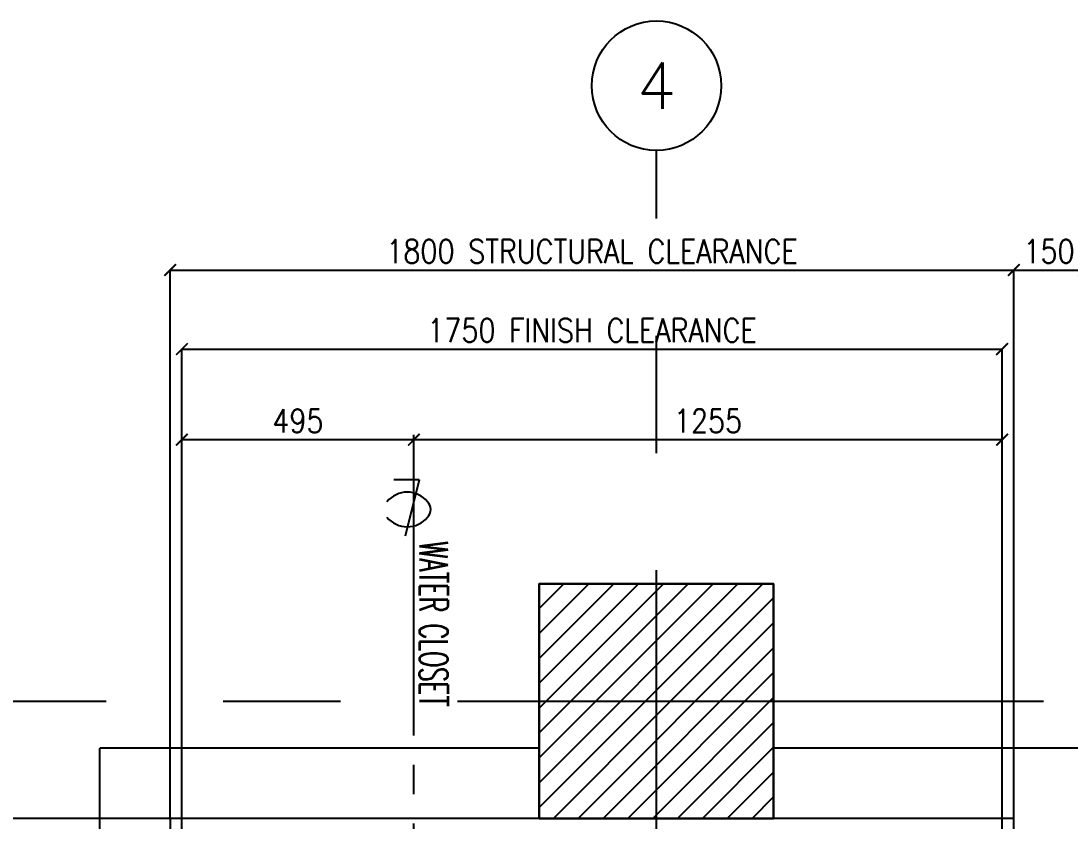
# Model space of a CAD drawing. Extents: x -263967 to -235090, y 166361 to 186286.
# Drawn here: x -262076 to -259838, y 176680 to 178386 of the extents above; entities that cross this region are included whole.
import ezdxf
from ezdxf.enums import TextEntityAlignment as Align

# ---------------------------------------------------------------- set-up
doc = ezdxf.new("R2010")
doc.units = 0
doc.header["$LTSCALE"] = 500
doc.header["$MEASUREMENT"] = 0
doc.linetypes.add('CENTER2', pattern=[1.125, 0.75, -0.125, 0.125, -0.125])
doc.linetypes.add('CENTERX2', pattern=[4, 2.5, -0.5, 0.5, -0.5])
doc.layers.get('0').update_dxf_attribs({"linetype": 'CONTINUOUS'})
doc.layers.get('DEFPOINTS').update_dxf_attribs({"linetype": 'CONTINUOUS'})
for name, color, linetype in [('ARCDIMR', 4, 'CONTINUOUS'), ('AX-CR', 2, 'CONTINUOUS'), ('AX-TXT', 2, 'CONTINUOUS'), ('AXES', 11, 'CENTERX2'), ('AXIS', 11, 'CENTER2'), ('COL', 5, 'CONTINUOUS'), ('Dimout', 4, 'CONTINUOUS'), ('HAT', 8, 'CONTINUOUS'), ('TXT', 2, 'CONTINUOUS'), ('WALL', 6, 'CONTINUOUS')]:
    doc.layers.add(name, color=color, linetype=linetype)
doc.styles.add('DIM', font='simplex.shx', dxfattribs={"width": 0.85})
doc.styles.add('ROMANS', font='romans.shx', dxfattribs={"width": 0.6})
doc.dimstyles.new('DIM1-25', dxfattribs={"dimscale": 25, "dimtxt": 2, "dimasz": 1, "dimexe": 0.03, "dimexo": 0.03, "dimgap": 0.6, "dimtad": 1, "dimdec": 0, "dimdsep": 46, "dimtxsty": 'DIM', "dimblk1": 'ARCHTICK', "dimblk2": 'ARCHTICK', "dimsah": 1, "dimcen": 0.09, "dimdle": 0.03, "dimclrd": 256, "dimclrt": 2, "dimadec": 0, "dimazin": 0, "dimtfac": 1, "dimtdec": 0, "dimtix": 1, "dimtmove": 1, "dimatfit": 3, "dimldrblk": 'ARCHTICK', "dimfxl": 0, "dimtvp": 2, "dimtolj": 1, "dimtzin": 0, "dimarcsym": 0})

# ---------------------------------------------------------------- blocks, each defined once
blk = doc.blocks.new('_ARCHTICK')
at = {"color": 0, "linetype": 'ByBlock', "const_width": 0.15}
blk.add_lwpolyline([(-0.5, -0.5), (0.5, 0.5)], dxfattribs=at)
blk = doc.blocks.new('*D76')
at = {"layer": 'DEFPOINTS', "color": 0}
for p in [(-259982.9, 177493.1), (-261237.9, 177197.8), (-259982.9, 176660.5)]:
    blk.add_point(p, dxfattribs=at)
at = {"layer": 'Dimout', "lineweight": -2}
blk.add_line((-261238.7, 177493.1), (-259982.2, 177493.1), dxfattribs=at)
at = {"layer": 'Dimout', "color": 0, "lineweight": -2}
for p, q in [((-261237.9, 177198.5), (-261237.9, 177493.9)), ((-259982.9, 176661.2), (-259982.9, 177493.9))]:
    blk.add_line(p, q, dxfattribs=at)
at = {"layer": 'Dimout', "lineweight": -2, "xscale": 25, "yscale": 25, "zscale": 25, "rotation": 180}
blk.add_blockref('_ARCHTICK', (-261237.9, 177493.1), dxfattribs=at)
at = {"layer": 'Dimout', "lineweight": -2, "xscale": 25, "yscale": 25, "zscale": 25}
blk.add_blockref('_ARCHTICK', (-259982.9, 177493.1), dxfattribs=at)
at = {"layer": 'Dimout', "color": 2, "insert": (-260610.4, 177533.1), "char_height": 50, "attachment_point": 5, "style": 'DIM'}
blk.add_mtext('\\A1;1255', dxfattribs=at)
blk = doc.blocks.new('*D75')
at = {"layer": 'DEFPOINTS', "color": 0}
for p in [(-261237.9, 177493.1), (-261237.9, 177197.8), (-261732.9, 176660.5)]:
    blk.add_point(p, dxfattribs=at)
at = {"layer": 'Dimout', "lineweight": -2}
blk.add_line((-261733.7, 177493.1), (-261237.2, 177493.1), dxfattribs=at)
at = {"layer": 'Dimout', "color": 0, "lineweight": -2}
for p, q in [((-261732.9, 176661.2), (-261732.9, 177493.9)), ((-261237.9, 177198.5), (-261237.9, 177493.9))]:
    blk.add_line(p, q, dxfattribs=at)
at = {"layer": 'Dimout', "lineweight": -2, "xscale": 25, "yscale": 25, "zscale": 25, "rotation": 180}
blk.add_blockref('_ARCHTICK', (-261732.9, 177493.1), dxfattribs=at)
at = {"layer": 'Dimout', "lineweight": -2, "xscale": 25, "yscale": 25, "zscale": 25}
blk.add_blockref('_ARCHTICK', (-261237.9, 177493.1), dxfattribs=at)
at = {"layer": 'Dimout', "color": 2, "insert": (-261485.4, 177533.1), "char_height": 50, "attachment_point": 5, "style": 'DIM'}
blk.add_mtext('\\A1;495', dxfattribs=at)
blk = doc.blocks.new('*D73')
at = {"layer": 'DEFPOINTS', "color": 0}
for p in [(-259982.9, 177686.2), (-261732.9, 176660.5), (-259982.9, 176660.5)]:
    blk.add_point(p, dxfattribs=at)
at = {"layer": 'Dimout', "lineweight": -2}
blk.add_line((-261733.7, 177686.2), (-259982.2, 177686.2), dxfattribs=at)
at = {"layer": 'Dimout', "color": 0, "lineweight": -2}
for p, q in [((-261732.9, 176661.2), (-261732.9, 177686.9)), ((-259982.9, 176661.2), (-259982.9, 177686.9))]:
    blk.add_line(p, q, dxfattribs=at)
at = {"layer": 'Dimout', "lineweight": -2, "xscale": 25, "yscale": 25, "zscale": 25, "rotation": 180}
blk.add_blockref('_ARCHTICK', (-261732.9, 177686.2), dxfattribs=at)
at = {"layer": 'Dimout', "lineweight": -2, "xscale": 25, "yscale": 25, "zscale": 25}
blk.add_blockref('_ARCHTICK', (-259982.9, 177686.2), dxfattribs=at)
at = {"layer": 'Dimout', "color": 2, "insert": (-260857.9, 177726.2), "char_height": 50, "attachment_point": 5, "style": 'DIM'}
blk.add_mtext('\\A1;1750 FINISH CLEARANCE', dxfattribs=at)
blk = doc.blocks.new('*D71')
at = {"layer": 'DEFPOINTS', "color": 0}
for p in [(-259807.9, 177854.8), (-259957.9, 176685.5), (-259807.9, 176685.5)]:
    blk.add_point(p, dxfattribs=at)
at = {"layer": 'Dimout', "lineweight": -2}
blk.add_line((-259958.7, 177854.8), (-259807.2, 177854.8), dxfattribs=at)
at = {"layer": 'Dimout', "color": 0, "lineweight": -2}
for p, q in [((-259957.9, 176686.2), (-259957.9, 177855.5)), ((-259807.9, 176686.2), (-259807.9, 177855.5))]:
    blk.add_line(p, q, dxfattribs=at)
at = {"layer": 'Dimout', "lineweight": -2, "xscale": 25, "yscale": 25, "zscale": 25, "rotation": 180}
blk.add_blockref('_ARCHTICK', (-259957.9, 177854.8), dxfattribs=at)
at = {"layer": 'Dimout', "lineweight": -2, "xscale": 25, "yscale": 25, "zscale": 25}
blk.add_blockref('_ARCHTICK', (-259807.9, 177854.8), dxfattribs=at)
at = {"layer": 'Dimout', "color": 2, "insert": (-259882.9, 177894.8), "char_height": 50, "attachment_point": 5, "style": 'DIM'}
blk.add_mtext('\\A1;150', dxfattribs=at)
blk = doc.blocks.new('*D70')
at = {"layer": 'DEFPOINTS', "color": 0}
for p in [(-259957.9, 177854.8), (-261757.9, 176685.5), (-259957.9, 176685.5)]:
    blk.add_point(p, dxfattribs=at)
at = {"layer": 'Dimout', "lineweight": -2}
blk.add_line((-261758.7, 177854.8), (-259957.2, 177854.8), dxfattribs=at)
at = {"layer": 'Dimout', "color": 0, "lineweight": -2}
for p, q in [((-261757.9, 176686.2), (-261757.9, 177855.5)), ((-259957.9, 176686.2), (-259957.9, 177855.5))]:
    blk.add_line(p, q, dxfattribs=at)
at = {"layer": 'Dimout', "lineweight": -2, "xscale": 25, "yscale": 25, "zscale": 25, "rotation": 180}
blk.add_blockref('_ARCHTICK', (-261757.9, 177854.8), dxfattribs=at)
at = {"layer": 'Dimout', "lineweight": -2, "xscale": 25, "yscale": 25, "zscale": 25}
blk.add_blockref('_ARCHTICK', (-259957.9, 177854.8), dxfattribs=at)
at = {"layer": 'Dimout', "color": 2, "insert": (-260857.9, 177894.8), "char_height": 50, "attachment_point": 5, "style": 'DIM'}
blk.add_mtext('\\A1;1800 STRUCTURAL CLEARANCE', dxfattribs=at)
blk = doc.blocks.new('COL50')
at = {"layer": 'COL'}
blk.add_lwpolyline([(-250, 250), (-250, -250), (250, -250), (250, 250)], close=True, dxfattribs=at)
blk = doc.blocks.new('*X67')
at = {"color": 0}
for p, q in [((31339.2, 125472.8), (31816.1, 125949.7)), ((31339.2, 125525.8), (31763.1, 125949.7)), ((31339.2, 125578.9), (31710.1, 125949.7)), ((31339.2, 125631.9), (31657, 125949.7)), ((31339.2, 125684.9), (31604, 125949.7)), ((31339.2, 125738), (31551, 125949.7)), ((31339.2, 125791), (31497.9, 125949.7)), ((31339.2, 125844), (31444.9, 125949.7)), ((31339.2, 125897.1), (31391.9, 125949.7)), ((31369.2, 125449.7), (31839.2, 125919.8)), ((31422.2, 125449.7), (31839.2, 125866.7)), ((31475.2, 125449.7), (31839.2, 125813.7)), ((31528.3, 125449.7), (31839.2, 125760.7)), ((31581.3, 125449.7), (31839.2, 125707.6)), ((31634.3, 125449.7), (31839.2, 125654.6)), ((31687.4, 125449.7), (31839.2, 125601.6)), ((31740.4, 125449.7), (31839.2, 125548.5)), ((31793.4, 125449.7), (31839.2, 125495.5))]:
    blk.add_line(p, q, dxfattribs=at)
blk = doc.blocks.new('*D68')
at = {"layer": 'DEFPOINTS', "color": 0}
for p in [(-263009.5, 176685.5), (-261757.9, 176685.5), (-261757.9, 174610.5)]:
    blk.add_point(p, dxfattribs=at)
at = {"layer": 'Dimout', "color": 0, "lineweight": -2}
for p, q in [((-261758.7, 176685.5), (-263010.3, 176685.5)), ((-261758.7, 174610.5), (-263010.3, 174610.5))]:
    blk.add_line(p, q, dxfattribs=at)
at = {"layer": 'Dimout', "lineweight": -2}
blk.add_line((-263009.5, 174609.7), (-263009.5, 176686.2), dxfattribs=at)
at = {"layer": 'Dimout', "lineweight": -2, "xscale": 25, "yscale": 25, "zscale": 25}
for p, rotation in [((-263009.5, 176685.5), 90), ((-263009.5, 174610.5), 270)]:
    blk.add_blockref('_ARCHTICK', p, dxfattribs=dict(at, rotation=rotation))
at = {"layer": 'Dimout', "color": 2, "insert": (-263049.5, 175648), "char_height": 50, "attachment_point": 5, "rotation": 90, "style": 'DIM'}
blk.add_mtext('\\A1;2075 STRUCTURAL CLEARANCE', dxfattribs=at)
blk = doc.blocks.new('SCNTR', base_point=(3632.66, 549.66))
for q in [(3633.89, 554.57), (3636.1, 543.44)]:
    blk.add_line((3631.12, 543.44), q)
for centre, radius, start, end in [((3633.47, 547.5), 5.23, 39.4883, 140.5117), ((3630.8, 549.38), 1.99, 133.3084, 182.4789), ((3630.8, 549.21), 1.99, 177.5211, 226.6916), ((3633.47, 551.09), 5.23, 219.4883, 320.5117)]:
    blk.add_arc(centre, radius, start, end)
blk = doc.blocks.new('AXU')
at = {"layer": 'AX-CR'}
blk.add_circle((0, 350), 350, dxfattribs=at)
at = {"layer": 'AX-TXT', "style": 'ROMANS'}
blk.add_attdef('AX', text='', height=250, dxfattribs=at).set_placement((0, 350), align=Align.MIDDLE)

msp = doc.modelspace()

# ---------------------------------------------------------------- linework, layer by layer
at = {"layer": 'AXES'}
for p, q in [((-260720.4, 173964.6), (-260720.4, 178109.9)), ((-263144.6, 176935.5), (-257349.5, 176935.5))]:
    msp.add_line(p, q, dxfattribs=at)
at = {"layer": 'AXIS'}
msp.add_line((-261237.9, 176299.9), (-261237.9, 177503.7), dxfattribs=at)
at = {"layer": 'COL'}
msp.add_lwpolyline([(-260970.4, 177185.5), (-260470.4, 177185.5), (-260470.4, 176685.5), (-260970.4, 176685.5)], close=True, dxfattribs=at)
at = {"layer": 'WALL'}
for p, q in [((-261907.9, 175810.5), (-261907.9, 176835.5)), ((-260970.4, 176835.5), (-261907.9, 176835.5)), ((-257857.9, 176835.5), (-260470.4, 176835.5)), ((-261757.9, 176685.5), (-261757.9, 174610.5)), ((-260970.4, 176685.5), (-261757.9, 176685.5)), ((-259957.9, 176685.5), (-260470.4, 176685.5)), ((-259957.9, 174610.5), (-259957.9, 176685.5))]:
    msp.add_line(p, q, dxfattribs=at)
at = {"layer": 'WALL', "linetype": 'ByBlock', "ltscale": 0.3}
msp.add_lwpolyline([(-260470.4, 177185.5), (-260970.4, 177185.5), (-260970.4, 176685.5), (-260470.4, 176685.5)], close=True, dxfattribs=at)

# ---------------------------------------------------------------- block references
at = {"layer": 'ARCDIMR', "xscale": 10.75199999992037, "yscale": 10.75199999992037, "zscale": 10.752, "rotation": 180}
msp.add_blockref('SCNTR', (-261243.4, 177340.3), dxfattribs=at)
at = {"layer": 'AXES'}
ref = msp.add_blockref('AXU', (-260720.4, 178109.9), dxfattribs=dict(at, xscale=0.3942857142857143, yscale=0.3942857142857143, zscale=0.3942857142857143))
ref.add_attrib('AX', '4', dxfattribs={"layer": 'AX-TXT', "color": 6, "height": 98.6, "style": 'ROMANS'}).set_placement((-260720.4, 178247.9), align=Align.MIDDLE)
at = {"layer": 'COL'}
msp.add_blockref('COL50', (-260720.4, 176935.5), dxfattribs=at)
at = {"layer": 'HAT'}
msp.add_blockref('*X67', (-292309.6, 51235.7), dxfattribs=at)

# ---------------------------------------------------------------- texts
at = {"layer": 'TXT', "style": 'ROMANS', "width": 0.6}
msp.add_text('WATER CLOSET', height=60, rotation=270, dxfattribs=at).set_placement((-261225.7, 177276.4))

# ---------------------------------------------------------------- dimensions: what is measured, and where the dimension line sits
at = {"layer": 'Dimout'}
for base, p1, p2, text, picture, middle in [((-259957.9, 177854.8), (-261757.9, 176685.5), (-259957.9, 176685.5), '<> STRUCTURAL CLEARANCE', '*D70', (-260857.9, 177894.8)), ((-259982.9, 177686.2), (-261732.9, 176660.5), (-259982.9, 176660.5), '<> FINISH CLEARANCE', '*D73', (-260857.9, 177726.2))]:
    dim = msp.add_linear_dim(base=base, p1=p1, p2=p2, text=text, dimstyle='DIM1-25', dxfattribs=at)
    dim.commit()
    dim.dimension.update_dxf_attribs({"geometry": picture, "text_midpoint": middle})
for base, p1, p2, picture, middle in [((-259807.9, 177854.8), (-259957.9, 176685.5), (-259807.9, 176685.5), '*D71', (-259882.9, 177894.8)), ((-261237.9, 177493.1), (-261732.9, 176660.5), (-261237.9, 177197.8), '*D75', (-261485.4, 177533.1)), ((-259982.9, 177493.1), (-261237.9, 177197.8), (-259982.9, 176660.5), '*D76', (-260610.4, 177533.1))]:
    dim = msp.add_linear_dim(base=base, p1=p1, p2=p2, dimstyle='DIM1-25', dxfattribs=at)
    dim.commit()
    dim.dimension.update_dxf_attribs({"geometry": picture, "text_midpoint": middle})
dim = msp.add_linear_dim(base=(-263009.5, 176685.5), p1=(-261757.9, 174610.5), p2=(-261757.9, 176685.5), angle=90, text='<> STRUCTURAL CLEARANCE', dimstyle='DIM1-25', dxfattribs=at)
dim.commit()
dim.dimension.update_dxf_attribs({"geometry": '*D68', "text_midpoint": (-263049.5, 175648)})

doc.saveas('drawing.dxf')
